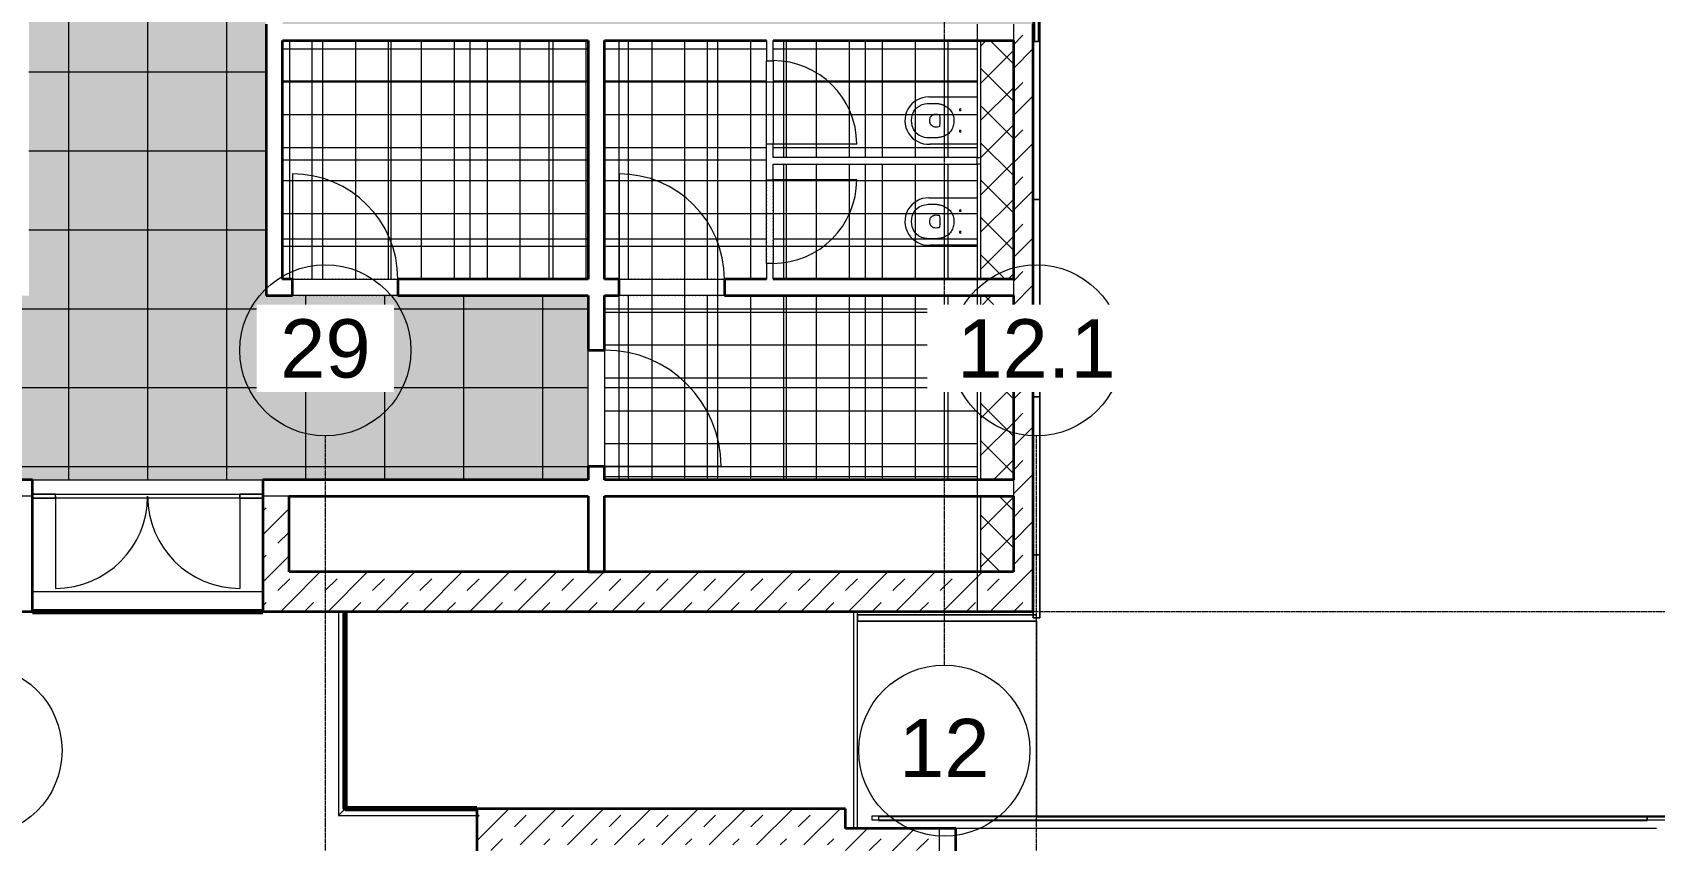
# Model space of a CAD drawing. Header units: millimetres. Extents: x -309577 to 26510, y -302335 to 26695.
# Drawn here: x -238764 to -226445, y -281725 to -275583 of the extents above; entities that cross this region are included whole.
import ezdxf

# ---------------------------------------------------------------- set-up
doc = ezdxf.new("R2010")
doc.units = ezdxf.units.MM
doc.linetypes.add('Rasterlinie', pattern=[22.225, 12.7, -3.175, 3.175, -3.175])
doc.linetypes.add('Über Schnittebene 1', pattern=[1, 0, -1])
for name, color, linetype, lineweight in [('A-AREA-LINE', 4, 'Continuous', 70), ('A-CLNG-GRID', 1, 'Continuous', 9), ('A-CLNG-SUSP', 5, 'Continuous', 9), ('A-DOOR', 1, 'Continuous', 9), ('A-FLOR-HRAL', 1, 'Continuous', 9), ('A-FLOR-OTLN', 6, 'Continuous', 9), ('A-FLOR-PATT', 8, 'Continuous', 9), ('A-GLAZ', 6, 'Continuous', 9), ('A-WALL', 2, 'Continuous', 9), ('A-WALL-PATT', 2, 'Continuous', 35), ('I-WALL', 2, 'Continuous', 9), ('P-SANR-FIXT', 6, 'Continuous', 9), ('S-GRID', 1, 'Continuous', 9)]:
    doc.layers.add(name, color=color, linetype=linetype, lineweight=lineweight)
pattern_1 = [(180, (0, 0), (-6e-14, -500), [])]
pattern_2 = [(270, (-237868.69, -258096.74), (100, 6e-15), []), (0, (-237868.69, -258096.74), (200, 200), [100, -700]), (0, (-237768.69, -258496.74), (200, 200), [100, -700])]
pattern_3 = [(45, (0, 0), (-179.60512, 179.60512), []), (45, (179.6, 0), (-179.60512, 179.60512), [127, -127])]

# ---------------------------------------------------------------- blocks, each defined once
blk = doc.blocks.new('Systemelement - Verglasung-250434-Ebene 2')
at = {"layer": 'A-GLAZ'}
for p, q in [((-87.5, 15), (87.5, 15)), ((-87.5, 15), (-87.5, -15)), ((87.5, 15), (87.5, -15)), ((87.5, -15), (-87.5, -15))]:
    blk.add_line(p, q, dxfattribs=at)
blk = doc.blocks.new('Systemelement - Verglasung-250435-Ebene 2')
at = {"layer": 'A-GLAZ'}
for p, q in [((-700, 15), (700, 15)), ((-700, 15), (-700, -15)), ((700, 15), (700, -15)), ((700, -15), (-700, -15))]:
    blk.add_line(p, q, dxfattribs=at)
blk = doc.blocks.new('Systemelement - Metallpanel-V17-Ebene 2')
at = {"layer": 'A-GLAZ'}
h = blk.add_hatch(dxfattribs=at)
h.set_pattern_fill('FP_3', color=256, style=0, pattern_type=2)
h.set_pattern_definition(pattern_1)
h.paths.add_polyline_path([(750, 15), (750, 25), (-750, 25), (-750, 15), (-671, 15)], flags=0)
blk.add_line((-750, 25), (750, 25), dxfattribs=at)
blk = doc.blocks.new('Systemelement - Verglasung-250494-Ebene 2')
at = {"layer": 'A-GLAZ'}
for p, q in [((-750, 15), (750, 15)), ((-750, 15), (-750, -15)), ((750, 15), (750, -15)), ((750, -15), (-750, -15))]:
    blk.add_line(p, q, dxfattribs=at)
blk = doc.blocks.new('Systemelement - Metallpanel-250495-Ebene 2')
at = {"layer": 'A-GLAZ'}
h = blk.add_hatch(dxfattribs=at)
h.set_pattern_fill('FP_3', color=256, style=0, pattern_type=2)
h.set_pattern_definition(pattern_1)
h.paths.add_polyline_path([(600, 25), (-600, 25), (-600, -25), (600, -25)], flags=0)
for p, q in [((-600, 25), (600, 25)), ((-600, 25), (-600, -25)), ((600, 25), (600, -25))]:
    blk.add_line(p, q, dxfattribs=at)
blk = doc.blocks.new('Systemelement - Metallpanel-250496-Ebene 2')
at = {"layer": 'A-GLAZ'}
h = blk.add_hatch(dxfattribs=at)
h.set_pattern_fill('FP_3', color=256, style=0, pattern_type=2)
h.set_pattern_definition(pattern_1)
h.paths.add_polyline_path([(750, 25), (-750, 25), (-750, -25), (750, -25)], flags=0)
for p, q in [((-750, 25), (750, 25)), ((-750, 25), (-750, -25)), ((750, 25), (750, -25))]:
    blk.add_line(p, q, dxfattribs=at)
blk = doc.blocks.new('Systemelement - Metallpanel-250497-Ebene 2')
at = {"layer": 'A-GLAZ'}
h = blk.add_hatch(dxfattribs=at)
h.set_pattern_fill('FP_4', color=256, style=0, pattern_type=2)
h.set_pattern_definition(pattern_1)
h.paths.add_polyline_path([(240, 25), (-240, 25), (-240, -25), (240, -25)], flags=0)
for p, q in [((-240, 25), (240, 25)), ((-240, 25), (-240, -25)), ((240, 25), (240, -25)), ((240, -25), (190, -25))]:
    blk.add_line(p, q, dxfattribs=at)
blk = doc.blocks.new('Systemelement - Metallpanel-250506-Ebene 2')
at = {"layer": 'A-GLAZ'}
h = blk.add_hatch(dxfattribs=at)
h.set_pattern_fill('FP_2', color=256, style=0, pattern_type=2)
h.set_pattern_definition(pattern_1)
h.paths.add_polyline_path([(523, 25), (-680, 25), (-680, -25), (680, -25), (680, 25)], flags=0)
for p, q in [((-680, 25), (680, 25)), ((-680, 25), (-680, -25)), ((680, 25), (680, -25)), ((680, -25), (-680, -25))]:
    blk.add_line(p, q, dxfattribs=at)
blk = doc.blocks.new('Geländer - Geländer-380579-Ebene 2')
at = {"layer": 'A-FLOR-HRAL'}
for p, q in [((-236439, -279983), (-236439, -281533)), ((-236399, -281493), (-236399, -279983)), ((-236439, -281533), (-235389, -281533)), ((-235389, -281493), (-236399, -281493))]:
    blk.add_line(p, q, dxfattribs=at)
blk.add_open_spline([(-236399, -281493), (-236399, -281493), (-236399, -281493), (-236400, -281494), (-236401, -281496), (-236403, -281497), (-236404, -281498), (-236405, -281499), (-236406, -281501), (-236408, -281503), (-236410, -281504), (-236411, -281505), (-236412, -281507), (-236414, -281508), (-236415, -281509), (-236416, -281510), (-236417, -281512), (-236419, -281513), (-236420, -281514), (-236421, -281516), (-236423, -281517), (-236424, -281518), (-236425, -281519), (-236426, -281521), (-236428, -281522), (-236429, -281523), (-236430, -281524), (-236431, -281526), (-236433, -281527), (-236434, -281528), (-236435, -281529), (-236436, -281530), (-236437, -281532), (-236438, -281533), (-236439, -281533), (-236439, -281533)], degree=3, knots=[0, 0, 0, 0, 0.083333, 0.125, 0.166667, 0.208333, 0.229167, 0.25, 0.291667, 0.333333, 0.354167, 0.375, 0.395833, 0.416667, 0.4375, 0.458333, 0.479167, 0.5, 0.520833, 0.541667, 0.5625, 0.583333, 0.604167, 0.625, 0.645833, 0.666667, 0.6875, 0.708333, 0.75, 0.770833, 0.791667, 0.833333, 0.875, 0.916667, 1, 1, 1, 1], dxfattribs=at)
blk = doc.blocks.new('Systemelement - Metallpanel-V39-Ebene 2')
at = {"layer": 'A-GLAZ'}
h = blk.add_hatch(dxfattribs=at)
h.set_pattern_fill('FP_1', color=256, style=0, pattern_type=2)
h.set_pattern_definition(pattern_1)
h.paths.add_polyline_path([(750, 15), (750, 25), (-750, 25), (-750, 15), (744, 15)], flags=0)
h.paths.add_polyline_path([(750, -25), (750, -15), (-750, -15), (-750, -25), (744, -25)], flags=0)
for p, q in [((-750, 25), (750, 25)), ((617, -25), (-750, -25))]:
    blk.add_line(p, q, dxfattribs=at)
blk = doc.blocks.new('Systemelement - Verglasung-V42-Ebene 2')
at = {"layer": 'A-GLAZ'}
for p, q in [((750, 15), (-750, 15)), ((750, -15), (750, 15)), ((-750, -15), (750, -15))]:
    blk.add_line(p, q, dxfattribs=at)
blk = doc.blocks.new('Systemelement - Metallpanel-V43-Ebene 2')
at = {"layer": 'A-GLAZ'}
for p, q in [((600, 25), (-600, 25)), ((-600, 25), (-600, -25)), ((600, -25), (600, 25)), ((-600, -25), (600, -25))]:
    blk.add_line(p, q, dxfattribs=at)
blk = doc.blocks.new('Systemelement - Metallpanel-V44-Ebene 2')
at = {"layer": 'A-GLAZ'}
for p, q in [((750, 25), (-750, 25)), ((-750, 25), (-750, -25)), ((750, -25), (750, 25)), ((-750, -25), (750, -25))]:
    blk.add_line(p, q, dxfattribs=at)
blk = doc.blocks.new('Systemelement - Metallpanel-V45-Ebene 2')
at = {"layer": 'A-GLAZ'}
for p, q in [((240, 25), (-240, 25)), ((-240, 25), (-240, -25)), ((240, -25), (240, 25)), ((-240, -25), (240, -25))]:
    blk.add_line(p, q, dxfattribs=at)
blk = doc.blocks.new('Systemelement - Metallpanel-V46-Ebene 2')
at = {"layer": 'A-GLAZ'}
for p, q in [((680, 25), (-680, 25)), ((-680, 25), (-680, -25)), ((680, -25), (680, 25)), ((-680, -25), (680, -25))]:
    blk.add_line(p, q, dxfattribs=at)
blk = doc.blocks.new('Drehflügel 1-flg - Stahlzarge1 - 80 x 2_26-250426-Ebene 2')
at = {"layer": 'A-DOOR', "linetype": 'Über Schnittebene 1'}
for p, q in [((400, 48), (-400, 48)), ((-400, -77), (400, -77))]:
    blk.add_line(p, q, dxfattribs=at)
at = {"layer": 'A-DOOR'}
blk.add_line((400, -877), (400, -77), dxfattribs=at)
blk.add_arc((400, -77), 800, 180, 270, dxfattribs=at)
blk = doc.blocks.new('Drehflügel 1-flg - Stahlzarge1 - 88_5 x 2_26-266602-Ebene 2')
at = {"layer": 'A-DOOR'}
blk.add_line((442, 962), (442, 77), dxfattribs=at)
at = {"layer": 'A-DOOR', "linetype": 'Über Schnittebene 1'}
for p, q in [((-443, 77), (442, 77)), ((442, -48), (-443, -48))]:
    blk.add_line(p, q, dxfattribs=at)
at = {"layer": 'A-DOOR'}
blk.add_arc((442, 77), 885, 90, 180, dxfattribs=at)
blk = doc.blocks.new('Systemelement - Verglasung-250432-Ebene 2')
at = {"layer": 'A-GLAZ'}
for p, q in [((87.5, 15), (-87.5, 15)), ((-87.5, 15), (-87.5, -15)), ((87.5, -15), (87.5, 15)), ((-87.5, -15), (87.5, -15))]:
    blk.add_line(p, q, dxfattribs=at)
blk = doc.blocks.new('Türelement 2-flg - Drehflügel - Glas - Standard-250433-Ebene 2')
at = {"layer": 'A-DOOR'}
for p, q in [((-700, 0), (-700, 700)), ((700, 0), (700, 700))]:
    blk.add_line(p, q, dxfattribs=at)
for centre, start, end in [((-700, 0), 0, 90), ((700, 0), 90, 180)]:
    blk.add_arc(centre, 700, start, end, dxfattribs=at)
blk = doc.blocks.new('Drehflügel 1-flg - Umfassungszarge - 63_5 x 2_135-250513-Ebene 2')
at = {"layer": 'A-DOOR'}
blk.add_line((317, 674), (317, 39), dxfattribs=at)
at = {"layer": 'A-DOOR', "linetype": 'Über Schnittebene 1'}
for p, q in [((-318, 39), (317, 39)), ((317, -11), (-318, -11))]:
    blk.add_line(p, q, dxfattribs=at)
at = {"layer": 'A-DOOR'}
blk.add_arc((317, 39), 635, 90, 180, dxfattribs=at)
blk = doc.blocks.new('Drehflügel 1-flg - Umfassungszarge - 63_5 x 2_135-250514-Ebene 2')
at = {"layer": 'A-DOOR', "linetype": 'Über Schnittebene 1'}
for p, q in [((317, 11), (-318, 11)), ((-318, -39), (317, -39))]:
    blk.add_line(p, q, dxfattribs=at)
at = {"layer": 'A-DOOR'}
blk.add_line((317, -674), (317, -39), dxfattribs=at)
blk.add_arc((317, -39), 635, 180, 270, dxfattribs=at)
blk = doc.blocks.new('WC - Kombination _1_ - 550 x 360 mm-400787-Ebene 2')
at = {"layer": 'P-SANR-FIXT'}
for p, q in [((-55, 213), (-55, 572)), ((305, 581), (305, 213))]:
    blk.add_line(p, q, dxfattribs=at)
for centre, radius, start, end in [((125, 582), 180, 359.4799, 183.3895), ((44, 342), 6.33, 360, 180), ((44, 342), 6.33, 180, 360), ((207, 342), 6.33, 0, 180), ((207, 342), 6.33, 180, 360)]:
    blk.add_arc(centre, radius, start, end, dxfattribs=at)
for points, knots in [([(-6, 521), (-6, 539), (-6, 564), (-6, 585), (-6, 605), (4, 712), (125, 712), (245, 712), (256, 598), (256, 585)], [3, 3, 3, 3, 4, 4, 4, 5, 5, 5, 6, 6, 6, 6]), ([(256, 585), (256, 578), (256, 565), (256, 550), (256, 540), (256, 536), (256, 533), (256, 530), (256, 528), (256, 526), (256, 524), (256, 523), (256, 522), (256, 521), (256, 520), (255, 519), (255, 518), (255, 516), (255, 515), (255, 513), (254, 509), (253, 505), (252, 501), (251, 494), (249, 486), (246, 477), (241, 464), (233, 450), (222, 433), (208, 419), (192, 407), (174, 398), (155, 393), (139, 390), (126, 390), (112, 390), (96, 392), (76, 397), (58, 404), (41, 415), (27, 429), (15, 445), (6, 463), (1, 478), (-2, 491), (-4, 501), (-5, 511), (-6, 518), (-6, 521)], [0, 0, 0, 0, 0.065062, 0.130124, 0.146389, 0.162655, 0.170788, 0.17892, 0.187053, 0.195186, 0.199252, 0.203319, 0.207385, 0.209418, 0.211451, 0.215518, 0.219584, 0.223651, 0.227717, 0.23585, 0.243982, 0.260248, 0.276513, 0.292779, 0.32531, 0.357841, 0.390372, 0.455434, 0.520496, 0.585558, 0.65062, 0.715682, 0.780744, 0.845806, 0.878337, 0.910868, 0.97593, 1.040992, 1.106054, 1.171116, 1.236178, 1.30124, 1.366302, 1.431364, 1.463895, 1.496426, 1.528957, 1.561488, 1.561488, 1.561488, 1.561488]), ([(78, 533), (77, 503), (82, 497), (87, 496), (101, 494), (149, 494), (163, 496), (168, 497), (173, 503), (172, 533)], [0, 0, 0, 0, 1, 1, 1, 2, 2, 2, 3, 3, 3, 3]), ([(172, 533), (172, 536), (170, 542), (167, 550), (163, 558), (158, 563), (154, 567), (149, 571), (140, 575), (125, 577), (110, 575), (101, 571), (96, 567), (91, 563), (87, 558), (82, 550), (79, 542), (78, 536), (78, 533)], [0, 0, 0, 0, 0.0288677, 0.0577354, 0.0866031, 0.1154708, 0.1299046, 0.1443385, 0.1732062, 0.2309416, 0.2886769, 0.3175446, 0.3319785, 0.3464123, 0.37528, 0.4041477, 0.4330154, 0.4618831, 0.4618831, 0.4618831, 0.4618831])]:
    blk.add_open_spline(points, degree=3, knots=knots, dxfattribs=at)
blk = doc.blocks.new('Systemelement - Verglasung-387199-Ebene 2')
at = {"layer": 'A-GLAZ'}
for p, q in [((825, 15), (-825, 15)), ((-825, 15), (-825, -15)), ((825, -15), (825, 15)), ((-825, -15), (825, -15))]:
    blk.add_line(p, q, dxfattribs=at)
blk = doc.blocks.new('Systemelement - Verglasung-387220-Ebene 2')
at = {"layer": 'A-GLAZ'}
for p, q in [((2943.75, 15), (-2943.75, 15)), ((-2943.75, 15), (-2943.75, -15)), ((2943.75, -15), (2943.75, 15)), ((-2943.75, -15), (2943.75, -15))]:
    blk.add_line(p, q, dxfattribs=at)
blk = doc.blocks.new('Systemelement - Verglasung-387225-Ebene 2')
at = {"layer": 'A-GLAZ'}
for p, q in [((2919, 15), (-2919, 15)), ((-2919, 15), (-2919, -15)), ((2919, -15), (2919, 15)), ((-2919, -15), (2919, -15))]:
    blk.add_line(p, q, dxfattribs=at)
blk = doc.blocks.new('Geländer - Geländer-380609-Ebene 2')
at = {"layer": 'A-FLOR-HRAL'}
for p, q in [((-236439, -279983), (-236439, -281533)), ((-236399, -281493), (-236399, -279983)), ((-236439, -281533), (-235389, -281533)), ((-235389, -281493), (-236399, -281493))]:
    blk.add_line(p, q, dxfattribs=at)
blk.add_open_spline([(-236399, -281493), (-236399, -281493), (-236399, -281493), (-236400, -281494), (-236401, -281496), (-236403, -281497), (-236404, -281498), (-236405, -281499), (-236406, -281501), (-236408, -281503), (-236410, -281504), (-236411, -281505), (-236412, -281507), (-236414, -281508), (-236415, -281509), (-236416, -281510), (-236417, -281512), (-236419, -281513), (-236420, -281514), (-236421, -281516), (-236423, -281517), (-236424, -281518), (-236425, -281519), (-236426, -281521), (-236428, -281522), (-236429, -281523), (-236430, -281524), (-236431, -281526), (-236433, -281527), (-236434, -281528), (-236435, -281529), (-236436, -281530), (-236437, -281532), (-236438, -281533), (-236439, -281533), (-236439, -281533)], degree=3, knots=[0, 0, 0, 0, 0.083333, 0.125, 0.166667, 0.208333, 0.229167, 0.25, 0.291667, 0.333333, 0.354167, 0.375, 0.395833, 0.416667, 0.4375, 0.458333, 0.479167, 0.5, 0.520833, 0.541667, 0.5625, 0.583333, 0.604167, 0.625, 0.645833, 0.666667, 0.6875, 0.708333, 0.75, 0.770833, 0.791667, 0.833333, 0.875, 0.916667, 1, 1, 1, 1], dxfattribs=at)
blk = doc.blocks.new('Systemelement - Verglasung-392772-Ebene 2')
at = {"layer": 'A-GLAZ'}
for p, q in [((14262.5, 15), (-14262.5, 15)), ((-14262.5, 15), (-14262.5, -15)), ((-14262.5, -15), (14262.5, -15))]:
    blk.add_line(p, q, dxfattribs=at)
blk = doc.blocks.new('Raster - Rasterbeschriftung-194804-Ebene 2')
at = {"layer": 'S-GRID'}
blk.add_circle((0, 0), 6.5, dxfattribs=at)

msp = doc.modelspace()

# ---------------------------------------------------------------- hatches: boundary and pattern name
at = {"layer": 'A-CLNG-GRID', "lineweight": 18}
h = msp.add_hatch(dxfattribs=at)
h.set_pattern_fill('FP_34', color=256, style=0, pattern_type=2)
h.set_pattern_definition([(90, (-237888.7, -259683), (-600, 4e-14), []), (180, (-237888.7, -259683), (-7e-14, -600), [])])
h.paths.add_polyline_path([(-241234, -278983), (-234544, -278983), (-234544, -277583), (-236989, -277583), (-236989, -240678), (-238789, -240678), (-238790, -277583), (-241234, -277583), (-241234, -278481)], flags=0)
h = msp.add_hatch(dxfattribs=at)
h.set_pattern_fill('FP_30', color=256, style=0, pattern_type=2)
h.set_pattern_definition([(0, (-235438.7, -276551.74), (0, 600), []), (90, (-235438.7, -276551.74), (-600, 4e-14), [])])
h.paths.add_polyline_path([(-234544, -277458), (-234544, -275645), (-236864, -275645), (-236864, -277458), (-235896, -277458)], flags=0)
h = msp.add_hatch(dxfattribs=at)
h.set_pattern_fill('FP_31', color=256, style=0, pattern_type=2)
h.set_pattern_definition([(0, (-233038.7, -276551.74), (0, 600), []), (90, (-233038.7, -276551.74), (-600, 4e-14), [])])
h.paths.add_polyline_path([(-233189, -277458), (-233189, -275645), (-234419, -275645), (-234419, -277458)], flags=0)
h.paths.add_polyline_path([(-233139, -277458), (-231589, -277458), (-231589, -276583), (-233139, -276583), (-233139, -277064)], flags=0)
h.paths.add_polyline_path([(-231589, -276533), (-231589, -275645), (-233139, -275645), (-233139, -276533), (-233002, -276533)], flags=0)
h = msp.add_hatch(dxfattribs=at)
h.set_pattern_fill('FP_32', color=256, style=0, pattern_type=2)
h.set_pattern_definition([(180, (-233038.7, -278283), (-7e-14, -600), []), (270, (-233038.7, -278283), (600, 4e-14), [])])
h.paths.add_polyline_path([(-233002, -278983), (-231589, -278983), (-231589, -277583), (-234419, -277583), (-234419, -278983)], flags=0)
at = {"layer": 'A-FLOR-PATT'}
h = msp.add_hatch(dxfattribs=at)
h.set_pattern_fill('FP_27', color=256, style=0, pattern_type=2)
h.set_pattern_definition(pattern_2)
h.paths.add_polyline_path([(-237343, -278983), (-234544, -278983), (-234544, -277583), (-236989, -277583), (-236989, -272680), (-236864, -272680), (-236864, -275520), (-231164, -275520), (-231164, -274153), (-231179, -274153), (-231179, -272953), (-231164, -272953), (-231164, -271558), (-231839, -271558), (-231839, -271595), (-236864, -271595), (-236864, -271795), (-236989, -271795), (-236989, -268630), (-236864, -268630), (-236864, -271470), (-231839, -271470), (-231839, -271508), (-231164, -271508), (-231164, -271453), (-231179, -271453), (-231179, -270253), (-231164, -270253), (-231164, -268753), (-231179, -268753), (-231179, -267553), (-231164, -267553), (-231164, -267508), (-231839, -267508), (-231839, -267545), (-236864, -267545), (-236864, -267745), (-236989, -267745), (-236989, -264580), (-236864, -264580), (-236864, -267420), (-231839, -267420), (-231839, -267458), (-231164, -267458), (-231164, -266053), (-231179, -266053), (-231179, -264853), (-231164, -264853), (-231164, -263458), (-231839, -263458), (-231839, -263495), (-236864, -263495), (-236864, -263695), (-236989, -263695), (-236989, -260568), (-236864, -260568), (-236864, -263370), (-231839, -263370), (-231839, -263408), (-231164, -263408), (-231164, -263353), (-231179, -263353), (-231179, -262153), (-231164, -262153), (-231164, -260653), (-231179, -260653), (-231179, -259483), (-236864, -259483), (-236864, -259683), (-236989, -259683), (-236989, -255130), (-236864, -255130), (-236864, -259283), (-231164, -259283), (-231164, -257953), (-231179, -257953), (-231179, -256753), (-231164, -256753), (-231164, -255253), (-231179, -255253), (-231179, -254053), (-231164, -254053), (-231164, -254008), (-231839, -254008), (-231839, -254045), (-236864, -254045), (-236864, -254245), (-236989, -254245), (-236989, -249730), (-236864, -249730), (-236864, -253920), (-231839, -253920), (-231839, -253958), (-231164, -253958), (-231164, -252553), (-231179, -252553), (-231179, -251353), (-231164, -251353), (-231164, -249853), (-231179, -249853), (-231179, -248653), (-231164, -248653), (-231164, -248608), (-231839, -248608), (-231839, -248645), (-236864, -248645), (-236864, -248845), (-236989, -248845), (-236989, -245680), (-236864, -245680), (-236864, -248520), (-231839, -248520), (-231839, -248558), (-231164, -248558), (-231164, -247153), (-231179, -247153), (-231179, -245953), (-231164, -245953), (-231164, -244558), (-231839, -244558), (-231839, -244595), (-236864, -244595), (-236864, -244795), (-236989, -244795), (-236989, -244270), (-236864, -244270), (-236864, -244470), (-231839, -244470), (-231839, -244508), (-231164, -244508), (-231164, -244453), (-231179, -244453), (-231179, -243253), (-231164, -243253), (-231164, -241753), (-231179, -241753), (-231179, -240673), (-236789, -240673), (-236789, -241483), (-236864, -241483), (-236864, -243385), (-236989, -243385), (-236989, -240678), (-237189, -240678), (-237189, -240673), (-238589, -240673), (-238589, -240678), (-238789, -240678), (-238789, -243385), (-238914, -243385), (-238914, -241483), (-238989, -241483), (-238989, -240673), (-244599, -240673), (-244599, -241753), (-244614, -241753), (-244614, -243253), (-244599, -243253), (-244599, -244453), (-244614, -244453), (-244614, -244508), (-243939, -244508), (-243939, -244470), (-238914, -244470), (-238914, -244270), (-238789, -244270), (-238789, -244795), (-238914, -244795), (-238914, -244595), (-243939, -244595), (-243939, -244558), (-244614, -244558), (-244614, -245953), (-244599, -245953), (-244599, -247153), (-244614, -247153), (-244614, -248558), (-243939, -248558), (-243939, -248520), (-238914, -248520), (-238914, -248022), (-238939, -248070), (-238977, -248115), (-239022, -248152), (-239074, -248180), (-239130, -248197), (-239189, -248203), (-239247, -248197), (-239303, -248180), (-239355, -248152), (-239401, -248115), (-239438, -248070), (-239466, -248018), (-239483, -247962), (-239489, -247903), (-239483, -247844), (-239466, -247788), (-239438, -247736), (-239401, -247691), (-239355, -247654), (-239303, -247626), (-239247, -247609), (-239189, -247603), (-239130, -247609), (-239074, -247626), (-239022, -247654), (-238977, -247691), (-238939, -247736), (-238914, -247784), (-238914, -245680), (-238789, -245680), (-238789, -248845), (-238914, -248845), (-238914, -248645), (-243939, -248645), (-243939, -248608), (-244614, -248608), (-244614, -248653), (-244599, -248653), (-244599, -249853), (-244614, -249853), (-244614, -251353), (-244599, -251353), (-244599, -252553), (-244614, -252553), (-244614, -253958), (-243939, -253958), (-243939, -253920), (-238914, -253920), (-238914, -249730), (-238789, -249730), (-238789, -254245), (-238914, -254245), (-238914, -254045), (-243939, -254045), (-243939, -254008), (-244614, -254008), (-244614, -254053), (-244599, -254053), (-244599, -255253), (-244614, -255253), (-244614, -256753), (-244599, -256753), (-244599, -257953), (-244614, -257953), (-244614, -259283), (-238914, -259283), (-238914, -256122), (-238939, -256170), (-238977, -256215), (-239022, -256252), (-239074, -256280), (-239130, -256297), (-239189, -256303), (-239247, -256297), (-239303, -256280), (-239355, -256252), (-239401, -256215), (-239438, -256170), (-239466, -256118), (-239483, -256062), (-239489, -256003), (-239483, -255944), (-239466, -255888), (-239438, -255836), (-239401, -255791), (-239355, -255754), (-239303, -255726), (-239247, -255709), (-239189, -255703), (-239130, -255709), (-239074, -255726), (-239022, -255754), (-238977, -255791), (-238939, -255836), (-238914, -255884), (-238914, -255130), (-238789, -255130), (-238790, -259683), (-238914, -259683), (-238914, -259483), (-244599, -259483), (-244599, -260653), (-244614, -260653), (-244614, -262153), (-244599, -262153), (-244599, -263353), (-244614, -263353), (-244614, -264758), (-243939, -264758), (-243939, -264720), (-238914, -264720), (-238914, -264222), (-238939, -264270), (-238977, -264315), (-239022, -264352), (-239074, -264380), (-239130, -264397), (-239189, -264403), (-239247, -264397), (-239303, -264380), (-239355, -264352), (-239404, -264311), (-239438, -264270), (-239466, -264218), (-239483, -264162), (-239488, -264098), (-239483, -264044), (-239466, -263988), (-239438, -263936), (-239401, -263891), (-239355, -263854), (-239303, -263826), (-239247, -263809), (-239189, -263803), (-239130, -263809), (-239074, -263826), (-239022, -263854), (-238977, -263891), (-238939, -263936), (-238914, -263984), (-238914, -260568), (-238789, -260568), (-238790, -265045), (-238914, -265045), (-238914, -264845), (-243939, -264845), (-243939, -264808), (-244614, -264808), (-244614, -264853), (-244599, -264853), (-244599, -266053), (-244614, -266053), (-244614, -267553), (-244599, -267553), (-244599, -268753), (-244614, -268753), (-244614, -270158), (-243939, -270158), (-243939, -270120), (-238914, -270120), (-238914, -265930), (-238789, -265930), (-238789, -270445), (-238914, -270445), (-238914, -270245), (-243939, -270245), (-243939, -270208), (-244614, -270208), (-244614, -270253), (-244599, -270253), (-244599, -271453), (-244614, -271453), (-244614, -272953), (-244599, -272953), (-244599, -274153), (-244614, -274153), (-244614, -275520), (-238914, -275520), (-238914, -272322), (-238939, -272370), (-238977, -272415), (-239022, -272452), (-239074, -272480), (-239130, -272497), (-239189, -272503), (-239247, -272497), (-239303, -272480), (-239355, -272452), (-239401, -272415), (-239438, -272370), (-239466, -272318), (-239483, -272262), (-239489, -272203), (-239483, -272144), (-239466, -272088), (-239438, -272036), (-239401, -271991), (-239355, -271954), (-239303, -271926), (-239247, -271909), (-239189, -271903), (-239130, -271909), (-239074, -271926), (-239022, -271954), (-238977, -271991), (-238939, -272036), (-238914, -272084), (-238914, -271330), (-238789, -271330), (-238790, -277583), (-241234, -277583), (-241234, -278983), (-238764, -278983)], flags=0)
h.paths.add_polyline_path([(-243939, -272453), (-243994, -272447), (-244047, -272428), (-244095, -272398), (-244134, -272359), (-244164, -272311), (-244182, -272259), (-244189, -272203), (-244182, -272147), (-244164, -272095), (-244134, -272047), (-244095, -272008), (-244047, -271978), (-243994, -271959), (-243939, -271953), (-243883, -271959), (-243830, -271978), (-243783, -272008), (-243743, -272047), (-243713, -272095), (-243695, -272147), (-243689, -272203), (-243695, -272259), (-243713, -272311), (-243743, -272359), (-243783, -272398), (-243830, -272428), (-243883, -272447)], flags=0)
h.paths.add_polyline_path([(-231839, -272453), (-231894, -272447), (-231947, -272428), (-231995, -272398), (-232034, -272359), (-232064, -272311), (-232082, -272259), (-232089, -272203), (-232082, -272147), (-232064, -272095), (-232034, -272047), (-231995, -272008), (-231947, -271978), (-231894, -271959), (-231839, -271953), (-231783, -271959), (-231730, -271978), (-231683, -272008), (-231643, -272047), (-231613, -272095), (-231595, -272147), (-231589, -272203), (-231595, -272259), (-231613, -272311), (-231643, -272359), (-231683, -272398), (-231730, -272428), (-231783, -272447)], flags=0)
h.paths.add_polyline_path([(-231839, -264353), (-231894, -264347), (-231947, -264328), (-231995, -264298), (-232034, -264259), (-232064, -264211), (-232082, -264159), (-232089, -264103), (-232082, -264047), (-232064, -263995), (-232034, -263947), (-231995, -263908), (-231947, -263878), (-231894, -263859), (-231839, -263853), (-231783, -263859), (-231730, -263878), (-231683, -263908), (-231643, -263947), (-231613, -263995), (-231595, -264047), (-231589, -264103), (-231595, -264159), (-231613, -264211), (-231643, -264259), (-231683, -264298), (-231730, -264328), (-231783, -264347)], flags=0)
h.paths.add_polyline_path([(-243939, -264353), (-243994, -264347), (-244047, -264328), (-244095, -264298), (-244134, -264259), (-244164, -264211), (-244182, -264159), (-244189, -264103), (-244182, -264047), (-244164, -263995), (-244134, -263947), (-244095, -263908), (-244047, -263878), (-243994, -263859), (-243939, -263853), (-243883, -263859), (-243830, -263878), (-243783, -263908), (-243743, -263947), (-243713, -263995), (-243695, -264047), (-243689, -264103), (-243695, -264159), (-243713, -264211), (-243743, -264259), (-243783, -264298), (-243830, -264328), (-243883, -264347)], flags=0)
h.paths.add_polyline_path([(-231839, -256253), (-231894, -256247), (-231947, -256228), (-231995, -256198), (-232034, -256159), (-232064, -256111), (-232082, -256059), (-232089, -256003), (-232082, -255947), (-232064, -255895), (-232034, -255847), (-231995, -255808), (-231947, -255778), (-231894, -255759), (-231839, -255753), (-231783, -255759), (-231730, -255778), (-231682, -255809), (-231643, -255847), (-231613, -255895), (-231595, -255947), (-231589, -256003), (-231595, -256059), (-231613, -256111), (-231643, -256159), (-231683, -256198), (-231730, -256228), (-231783, -256247)], flags=0)
h.paths.add_polyline_path([(-243939, -256253), (-243994, -256247), (-244047, -256228), (-244095, -256198), (-244134, -256159), (-244164, -256111), (-244182, -256059), (-244189, -256003), (-244182, -255947), (-244164, -255895), (-244134, -255847), (-244095, -255808), (-244047, -255778), (-243994, -255759), (-243939, -255753), (-243883, -255759), (-243830, -255778), (-243782, -255809), (-243743, -255847), (-243713, -255895), (-243695, -255947), (-243689, -256003), (-243695, -256059), (-243713, -256111), (-243743, -256159), (-243783, -256198), (-243830, -256228), (-243883, -256247)], flags=0)
h.paths.add_polyline_path([(-243939, -248153), (-243994, -248147), (-244047, -248128), (-244095, -248098), (-244134, -248059), (-244164, -248011), (-244182, -247959), (-244189, -247903), (-244182, -247847), (-244164, -247795), (-244134, -247747), (-244095, -247708), (-244047, -247678), (-243994, -247659), (-243939, -247653), (-243883, -247659), (-243830, -247678), (-243783, -247708), (-243743, -247747), (-243713, -247795), (-243695, -247847), (-243689, -247903), (-243695, -247959), (-243713, -248011), (-243743, -248059), (-243783, -248098), (-243830, -248128), (-243883, -248147)], flags=0)
h.paths.add_polyline_path([(-231839, -248153), (-231894, -248147), (-231947, -248128), (-231995, -248098), (-232034, -248059), (-232064, -248011), (-232082, -247959), (-232089, -247903), (-232082, -247847), (-232064, -247795), (-232034, -247747), (-231995, -247708), (-231947, -247678), (-231894, -247659), (-231839, -247653), (-231783, -247659), (-231730, -247678), (-231683, -247708), (-231643, -247747), (-231613, -247795), (-231595, -247847), (-231589, -247903), (-231595, -247959), (-231613, -248011), (-231643, -248059), (-231683, -248098), (-231730, -248128), (-231783, -248147)], flags=0)
h = msp.add_hatch(dxfattribs=at)
h.set_pattern_fill('FP_88', color=256, style=0, pattern_type=2)
h.set_pattern_definition([(90, (-234308.7, -277457.99), (-250, 2e-14), []), (180, (-234308.7, -277457.99), (-3e-14, -250), [])])
h.paths.add_polyline_path([(-234419, -278983), (-231589, -278983), (-231589, -277583), (-233509, -277583), (-233509, -277458), (-233189, -277458), (-233189, -277338), (-233139, -277338), (-233139, -277458), (-231589, -277458), (-231589, -276583), (-233139, -276583), (-233139, -276703), (-233189, -276703), (-233189, -276433), (-233139, -276433), (-233139, -276533), (-231589, -276533), (-231589, -275645), (-233139, -275645), (-233139, -275798), (-233189, -275798), (-233189, -275645), (-234419, -275645), (-234419, -277458), (-234309, -277458), (-234309, -277583), (-234419, -277583), (-234419, -278481)], flags=0)
h.paths.add_polyline_path([(-234544, -277458), (-234544, -275645), (-236864, -275645), (-236864, -277458), (-235896, -277458)], flags=0)
h = msp.add_hatch(dxfattribs=at)
h.set_pattern_fill('FP_27', color=256, style=0, pattern_type=2)
h.set_pattern_definition(pattern_2)
h.paths.add_polyline_path([(-236989, -277583), (-236989, -277583), (-236989, -277583)], flags=0)
at = {"layer": 'A-WALL-PATT', "lineweight": 9}
h = msp.add_hatch(dxfattribs=at)
h.set_pattern_fill('FP_60', color=256, style=0, pattern_type=2)
h.set_pattern_definition(pattern_3)
h.paths.add_polyline_path([(-231164, -279983), (-231164, -275520), (-231314, -275520), (-231314, -279983)], flags=0)
h = msp.add_hatch(dxfattribs=at)
h.set_pattern_fill('FP_59', color=256, style=0, pattern_type=2)
h.set_pattern_definition([(45, (0, 0), (-141.42136, 141.42136), []), (135, (0, 0), (-141.42136, -141.42136), [])])
h.paths.add_polyline_path([(-231564, -279683), (-231314, -279683), (-231314, -279108), (-231564, -279108)], flags=0)
h.paths.add_polyline_path([(-231314, -278983), (-231314, -277583), (-231564, -277583), (-231564, -278983), (-231556, -278983)], flags=0)
h.paths.add_polyline_path([(-231564, -277458), (-231314, -277458), (-231314, -275645), (-231564, -275645), (-231564, -277064)], flags=0)
h = msp.add_hatch(dxfattribs=at)
h.set_pattern_fill('FP_60', color=256, style=0, pattern_type=2)
h.set_pattern_definition(pattern_3)
h.paths.add_polyline_path([(-236814, -279983), (-236814, -279108), (-237014, -279108), (-237014, -279983)], flags=0)
h = msp.add_hatch(dxfattribs=at)
h.set_pattern_fill('FP_60', color=256, style=0, pattern_type=2)
h.set_pattern_definition(pattern_3)
h.paths.add_polyline_path([(-231564, -279983), (-231314, -279983), (-231314, -279683), (-236814, -279683), (-236814, -279983), (-231589, -279983)], flags=0)
h = msp.add_hatch(dxfattribs=at)
h.set_pattern_fill('FP_60', color=256, style=0, pattern_type=2)
h.set_pattern_definition(pattern_3)
h.paths.add_polyline_path([(-235189, -287108), (-235189, -285158), (-235389, -285158), (-235389, -287108)], flags=0)
h.paths.add_polyline_path([(-235189, -284078), (-235189, -283188), (-235389, -283188), (-235389, -284078)], flags=0)
h.paths.add_polyline_path([(-235389, -282120), (-235189, -282120), (-235189, -281483), (-235389, -281483)], flags=0)
h = msp.add_hatch(dxfattribs=at)
h.set_pattern_fill('FP_60', color=256, style=0, pattern_type=2)
h.set_pattern_definition(pattern_3)
h.paths.add_polyline_path([(-233002, -281758), (-232589, -281758), (-232589, -281483), (-235189, -281483), (-235189, -281758), (-234449, -281758)], flags=0)
h = msp.add_hatch(dxfattribs=at)
h.set_pattern_fill('FP_60', color=256, style=0, pattern_type=2)
h.set_pattern_definition(pattern_3)
h.paths.add_polyline_path([(-231876, -281833), (-231876, -281633), (-232589, -281633), (-232589, -281833), (-232339, -281833)], flags=0)

# ---------------------------------------------------------------- linework, layer by layer
at = {"layer": 'A-AREA-LINE'}
for p, q in [((-238764, -279983), (-237014, -279983)), ((-236389, -281483), (-236389, -279983)), ((-235389, -281483), (-236389, -281483))]:
    msp.add_line(p, q, dxfattribs=at)
at = {"layer": 'A-CLNG-SUSP'}
msp.add_line((-238764, -278983), (-237014, -278983), dxfattribs=at)
at = {"layer": 'A-FLOR-OTLN'}
for p, q in [((-236789, -277458), (-235989, -277458)), ((-235989, -277583), (-236789, -277583)), ((-234544, -279682), (-236814, -279682)), ((-234419, -279683), (-234419, -279682)), ((-237014, -279833), (-238764, -279833)), ((-238764, -279983), (-237014, -279983)), ((-236389, -281488), (-236389, -279983)), ((-231139, -280058), (-231139, -281543)), ((-235389, -281488), (-236389, -281488)), ((-231139, -281543), (-193379, -281543)), ((-226429, -281633), (-231751, -281633))]:
    msp.add_line(p, q, dxfattribs=at)
at = {"layer": 'A-WALL', "color": 10, "lineweight": 35}
for p, q in [((-236989, -275520), (-236989, -277583)), ((-231164, -279983), (-231164, -275520)), ((-236864, -275645), (-234544, -275645)), ((-236864, -277458), (-236864, -275645)), ((-234544, -275645), (-234544, -277458)), ((-234419, -275645), (-233189, -275645)), ((-234419, -277458), (-234419, -275645)), ((-233139, -275645), (-231314, -275645)), ((-231314, -275645), (-231314, -277458)), ((-236789, -277458), (-236864, -277458)), ((-236789, -277583), (-236789, -277458)), ((-234544, -277458), (-235989, -277458)), ((-235989, -277458), (-235989, -277583)), ((-234309, -277458), (-234419, -277458)), ((-234309, -277583), (-234309, -277458)), ((-233189, -277458), (-233509, -277458)), ((-233509, -277458), (-233509, -277583)), ((-231314, -277458), (-233139, -277458)), ((-236989, -277583), (-236789, -277583)), ((-235989, -277583), (-234544, -277583)), ((-234544, -277583), (-234544, -277998)), ((-234419, -277998), (-234419, -277583)), ((-234419, -277583), (-234309, -277583)), ((-233509, -277583), (-231314, -277583)), ((-231314, -277583), (-231314, -278983)), ((-234544, -277998), (-234419, -277998)), ((-234544, -278883), (-234544, -278983)), ((-234419, -278883), (-234544, -278883)), ((-234419, -278983), (-234419, -278883)), ((-238764, -278983), (-241234, -278983)), ((-238764, -279983), (-238764, -278983)), ((-234544, -278983), (-237014, -278983)), ((-237014, -278983), (-237014, -279983)), ((-231314, -278983), (-234419, -278983)), ((-236814, -279108), (-234544, -279108)), ((-236814, -279683), (-236814, -279108)), ((-234544, -279108), (-234544, -279682)), ((-234419, -279108), (-231314, -279108)), ((-234419, -279682), (-234419, -279108)), ((-231314, -279108), (-231314, -279683)), ((-231314, -279683), (-236814, -279683)), ((-234544, -279682), (-234419, -279682)), ((-244614, -279983), (-238764, -279983)), ((-237014, -279983), (-231164, -279983)), ((-235389, -281483), (-235389, -282120)), ((-232589, -281483), (-235389, -281483)), ((-232589, -281633), (-232589, -281483)), ((-231751, -281633), (-232589, -281633)), ((-231751, -281908), (-231751, -281633))]:
    msp.add_line(p, q, dxfattribs=at)
at = {"layer": 'A-WALL', "color": 7}
for p, q in [((-231589, -275520), (-231589, -276533)), ((-231589, -276583), (-231589, -279983))]:
    msp.add_line(p, q, dxfattribs=at)
at = {"layer": 'A-WALL'}
for p, q in [((-231314, -275520), (-231314, -275645)), ((-231564, -275645), (-231564, -277458)), ((-234309, -277458), (-233509, -277458)), ((-231314, -277458), (-231314, -277583)), ((-233509, -277583), (-234309, -277583)), ((-231564, -277583), (-231564, -278983)), ((-234544, -278883), (-234544, -277998)), ((-234419, -277998), (-234419, -278883)), ((-231314, -278983), (-231314, -279108)), ((-238764, -279108), (-238964, -279108)), ((-236814, -279108), (-237014, -279108)), ((-231564, -279108), (-231564, -279683)), ((-231164, -279983), (-231164, -279983)), ((-235389, -281483), (-235389, -281483)), ((-231876, -281833), (-231876, -281633))]:
    msp.add_line(p, q, dxfattribs=at)
at = {"layer": 'I-WALL', "color": 7}
for p, q in [((-233189, -275645), (-233189, -275798)), ((-233139, -275798), (-233139, -275645)), ((-233189, -275798), (-233139, -275798)), ((-233139, -276433), (-233189, -276433)), ((-233139, -276533), (-233139, -276433)), ((-231589, -276533), (-233139, -276533)), ((-233139, -276583), (-231589, -276583)), ((-233139, -276703), (-233139, -276583)), ((-233189, -276703), (-233139, -276703)), ((-233139, -277338), (-233189, -277338)), ((-233189, -277338), (-233189, -277458)), ((-233139, -277458), (-233139, -277338))]:
    msp.add_line(p, q, dxfattribs=at)
at = {"layer": 'I-WALL'}
for p, q in [((-233189, -277338), (-233189, -275798)), ((-233139, -275798), (-233139, -276433)), ((-231589, -276533), (-231564, -276533)), ((-231589, -276583), (-231589, -276533)), ((-231564, -276583), (-231589, -276583)), ((-233139, -276703), (-233139, -277338))]:
    msp.add_line(p, q, dxfattribs=at)
at = {"layer": 'S-GRID', "linetype": 'Rasterlinie'}
for p, q in [((-231839, -235883), (-231839, -280391)), ((-236539, -296483), (-236539, -278649)), ((-231139, -296483), (-231139, -278649)), ((-297439, -279983), (-175468, -279983))]:
    msp.add_line(p, q, dxfattribs=at)

# ---------------------------------------------------------------- block references
at = {"layer": 'A-DOOR'}
for name, p, rotation in [('Drehflügel 1-flg - Umfassungszarge - 63_5 x 2_135-250513-Ebene 2', (-233178, -276115), 270), ('Drehflügel 1-flg - Stahlzarge1 - 80 x 2_26-250426-Ebene 2', (-236389, -277535), 180), ('Drehflügel 1-flg - Stahlzarge1 - 80 x 2_26-250426-Ebene 2', (-233909, -277535), 180), ('Drehflügel 1-flg - Umfassungszarge - 63_5 x 2_135-250514-Ebene 2', (-233178, -277020), 90), ('Drehflügel 1-flg - Stahlzarge1 - 88_5 x 2_26-266602-Ebene 2', (-234496, -278440), 270), ('Türelement 2-flg - Drehflügel - Glas - Standard-250433-Ebene 2', (-237889, -279108), 180)]:
    msp.add_blockref(name, p, dxfattribs=dict(at, rotation=rotation))
at = {"layer": 'A-FLOR-HRAL'}
for name in ['Geländer - Geländer-380579-Ebene 2', 'Geländer - Geländer-380609-Ebene 2']:
    msp.add_blockref(name, (0, 0), dxfattribs=at)
at = {"layer": 'A-GLAZ'}
for name, p, rotation in [('Systemelement - Metallpanel-V39-Ebene 2', (-231139, -274903), 270.0000000000001), ('Systemelement - Verglasung-250494-Ebene 2', (-231139, -274903), 270.0000000000001), ('Systemelement - Verglasung-V42-Ebene 2', (-231139, -274903), 270.0000000000001), ('Systemelement - Metallpanel-V17-Ebene 2', (-231139, -274903), 270.0000000000001), ('Systemelement - Metallpanel-250495-Ebene 2', (-231139, -276253), 270.0000000000001), ('Systemelement - Metallpanel-V43-Ebene 2', (-231139, -276253), 270.0000000000001), ('Systemelement - Metallpanel-250496-Ebene 2', (-231139, -277603), 270.0000000000001), ('Systemelement - Metallpanel-V44-Ebene 2', (-231139, -277603), 270.0000000000001), ('Systemelement - Metallpanel-250495-Ebene 2', (-231139, -278953), 270.0000000000001), ('Systemelement - Metallpanel-V43-Ebene 2', (-231139, -278953), 270.0000000000001), ('Systemelement - Verglasung-250434-Ebene 2', (-238676, -279108), 180), ('Systemelement - Verglasung-250432-Ebene 2', (-238676, -279108), 180), ('Systemelement - Verglasung-250435-Ebene 2', (-237889, -279108), 180), ('Systemelement - Verglasung-250434-Ebene 2', (-237101, -279108), 180), ('Systemelement - Verglasung-250432-Ebene 2', (-237101, -279108), 180), ('Systemelement - Metallpanel-250497-Ebene 2', (-231139, -279793), 270.0000000000001), ('Systemelement - Metallpanel-V45-Ebene 2', (-231139, -279793), 270.0000000000001), ('Systemelement - Verglasung-387199-Ebene 2', (-232514, -280808), 90), ('Systemelement - Metallpanel-250506-Ebene 2', (-231819, -280033), 180), ('Systemelement - Metallpanel-V46-Ebene 2', (-231819, -280033), 180), ('Systemelement - Verglasung-387220-Ebene 2', (-229445, -281553), 180), ('Systemelement - Verglasung-387225-Ebene 2', (-229420, -281558), 180)]:
    msp.add_blockref(name, p, dxfattribs=dict(at, rotation=rotation))
msp.add_blockref('Systemelement - Verglasung-392772-Ebene 2', (-212239, -281553), dxfattribs=at)
at = {"layer": 'P-SANR-FIXT', "rotation": 90}
for p in [(-231376, -276378), (-231376, -277145)]:
    msp.add_blockref('WC - Kombination _1_ - 550 x 360 mm-400787-Ebene 2', p, dxfattribs=at)
at = {"layer": 'S-GRID', "xscale": 99.99999999999993, "yscale": 99.99999999999993, "zscale": 99.99999999999993}
for p in [(-236539, -277999), (-231139, -277999), (-239189, -281041)]:
    msp.add_blockref('Raster - Rasterbeschriftung-194804-Ebene 2', p, dxfattribs=at)
at = {"layer": 'S-GRID', "xscale": 99.99999999999993, "yscale": 99.99999999999993, "zscale": 99.99999999999993, "rotation": 180}
msp.add_blockref('Raster - Rasterbeschriftung-194804-Ebene 2', (-231839, -281041), dxfattribs=at)

# ---------------------------------------------------------------- next in the draw order: texts
at = {"layer": 'S-GRID', "char_height": 442.59, "attachment_point": 2, "line_spacing_factor": 0.938532, "bg_fill": 3, "box_fill_scale": 1.25, "bg_fill_color": 0, "bg_fill_transparency": 0}
for s, insert, width in [('\\fArial|b0|i0|c0|p34|;29', (-236539, -277763), 820.72), ('\\fArial|b0|i0|c0|p34|;12.1', (-231139, -277763), 1436.26), ('\\fArial|b0|i0|c0|p34|;11', (-239189, -280805), 820.72), ('\\fArial|b0|i0|c0|p34|;12', (-231839, -280800), 820.72)]:
    msp.add_mtext(s, dxfattribs=dict(at, insert=insert, width=width))

doc.saveas('drawing.dxf')
